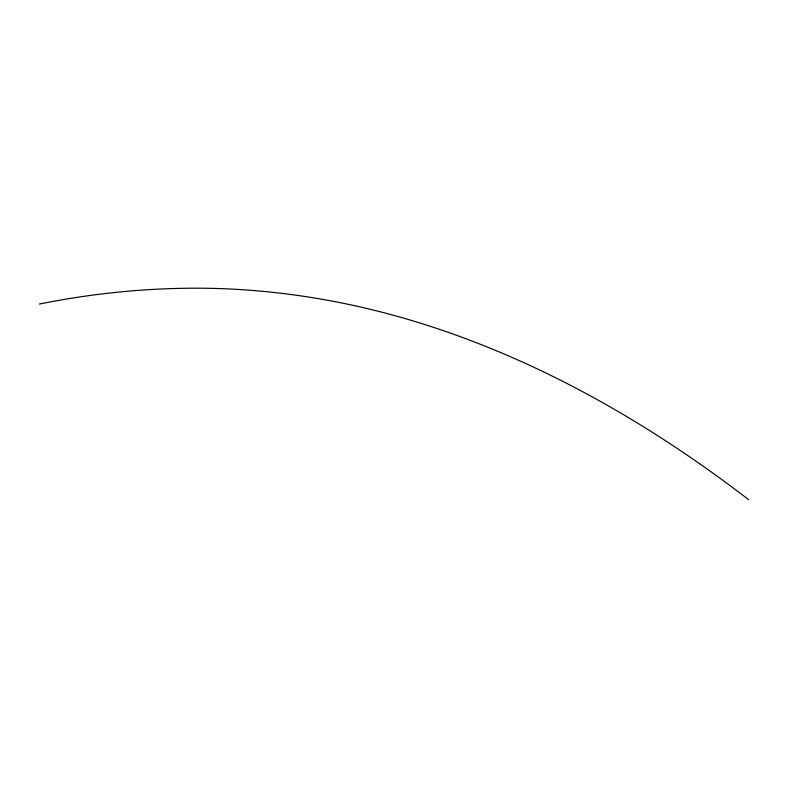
<?xml version="1.0" encoding="UTF-8"?>
<svg xmlns="http://www.w3.org/2000/svg" width="788" height="788" viewBox="0 0 788 788"><rect width="100%" height="100%" fill="white"/><g stroke="black" fill="none" stroke-linecap="round" stroke-linejoin="round"><path stroke-width="1.18" d="M39.4 304.04C98.214 292.171 158.27 286.783 218.256 288.516A688.801 590.419 27.3 0 1 351.714 305.054C497.415 336.594 631.099 409.376 748.6 499.631"/></g></svg>
